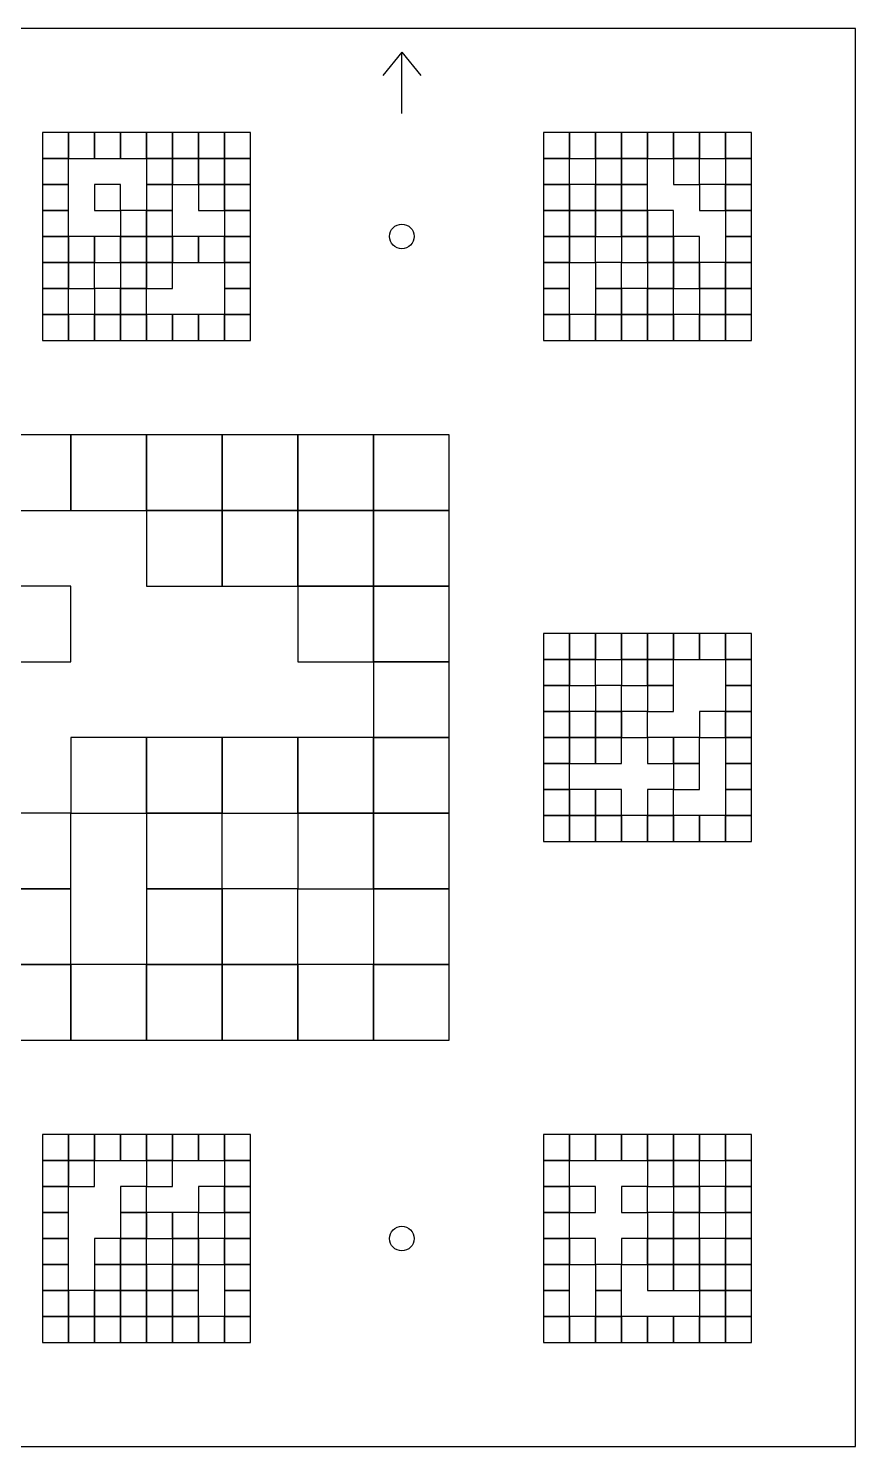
# Model space of a CAD drawing. Extents: x 0 to 1260, y 0 to 1580.
# Drawn here: x 1085 to 1260, y 0 to 300 of the extents above; entities that cross this region are included whole.
import ezdxf

# ---------------------------------------------------------------- set-up
doc = ezdxf.new("R2010")
doc.units = 0
for name, color, linetype in [('BLACK_POCKET', 7, 'CONTINUOUS'), ('CUT', 7, 'CONTINUOUS'), ('MOUNT_HOLE', 6, 'CONTINUOUS'), ('ORIENTATION', 7, 'CONTINUOUS')]:
    doc.layers.add(name, color=color, linetype=linetype)

msp = doc.modelspace()

# ---------------------------------------------------------------- linework, layer by layer
at = {"layer": 'BLACK_POCKET'}
for p, q in [((1093.5, 278), (1088, 278)), ((1088, 278), (1088, 272.5)), ((1093.5, 272.5), (1093.5, 278)), ((1099, 278), (1093.5, 278)), ((1093.5, 278), (1093.5, 272.5)), ((1099, 272.5), (1099, 278)), ((1104.5, 278), (1099, 278)), ((1099, 278), (1099, 272.5)), ((1104.5, 272.5), (1104.5, 278)), ((1110, 278), (1104.5, 278)), ((1104.5, 278), (1104.5, 272.5)), ((1110, 272.5), (1110, 278)), ((1115.5, 278), (1110, 278)), ((1110, 278), (1110, 272.5)), ((1115.5, 272.5), (1115.5, 278)), ((1121, 278), (1115.5, 278)), ((1115.5, 278), (1115.5, 272.5)), ((1121, 272.5), (1121, 278)), ((1126.5, 278), (1121, 278)), ((1121, 278), (1121, 272.5)), ((1126.5, 272.5), (1126.5, 278)), ((1132, 278), (1126.5, 278)), ((1126.5, 278), (1126.5, 272.5)), ((1132, 272.5), (1132, 278)), ((1199.5, 278), (1194, 278)), ((1194, 278), (1194, 272.5)), ((1199.5, 272.5), (1199.5, 278)), ((1205, 278), (1199.5, 278)), ((1199.5, 278), (1199.5, 272.5)), ((1205, 272.5), (1205, 278)), ((1210.5, 278), (1205, 278)), ((1205, 278), (1205, 272.5)), ((1210.5, 272.5), (1210.5, 278)), ((1216, 278), (1210.5, 278)), ((1210.5, 278), (1210.5, 272.5)), ((1216, 272.5), (1216, 278)), ((1221.5, 278), (1216, 278)), ((1216, 278), (1216, 272.5)), ((1221.5, 272.5), (1221.5, 278)), ((1227, 278), (1221.5, 278)), ((1221.5, 278), (1221.5, 272.5)), ((1227, 272.5), (1227, 278)), ((1232.5, 278), (1227, 278)), ((1227, 278), (1227, 272.5)), ((1232.5, 272.5), (1232.5, 278)), ((1238, 278), (1232.5, 278)), ((1232.5, 278), (1232.5, 272.5)), ((1238, 272.5), (1238, 278)), ((1088, 272.5), (1093.5, 272.5)), ((1093.5, 272.5), (1088, 272.5)), ((1088, 272.5), (1088, 267)), ((1093.5, 272.5), (1099, 272.5)), ((1093.5, 267), (1093.5, 272.5)), ((1099, 272.5), (1104.5, 272.5)), ((1104.5, 272.5), (1110, 272.5)), ((1110, 272.5), (1115.5, 272.5)), ((1115.5, 272.5), (1110, 272.5)), ((1110, 272.5), (1110, 267)), ((1115.5, 272.5), (1121, 272.5)), ((1115.5, 267), (1115.5, 272.5)), ((1121, 272.5), (1115.5, 272.5)), ((1115.5, 272.5), (1115.5, 267)), ((1121, 272.5), (1126.5, 272.5)), ((1121, 267), (1121, 272.5)), ((1126.5, 272.5), (1121, 272.5)), ((1121, 272.5), (1121, 267)), ((1126.5, 272.5), (1132, 272.5)), ((1126.5, 267), (1126.5, 272.5)), ((1132, 272.5), (1126.5, 272.5)), ((1126.5, 272.5), (1126.5, 267)), ((1132, 267), (1132, 272.5)), ((1194, 272.5), (1199.5, 272.5)), ((1199.5, 272.5), (1194, 272.5)), ((1194, 272.5), (1194, 267)), ((1199.5, 272.5), (1205, 272.5)), ((1199.5, 267), (1199.5, 272.5)), ((1205, 272.5), (1210.5, 272.5)), ((1210.5, 272.5), (1205, 272.5)), ((1205, 272.5), (1205, 267)), ((1210.5, 272.5), (1216, 272.5)), ((1210.5, 267), (1210.5, 272.5)), ((1216, 272.5), (1210.5, 272.5)), ((1210.5, 272.5), (1210.5, 267)), ((1216, 272.5), (1221.5, 272.5)), ((1216, 267), (1216, 272.5)), ((1221.5, 272.5), (1227, 272.5)), ((1227, 272.5), (1221.5, 272.5)), ((1221.5, 272.5), (1221.5, 267)), ((1227, 272.5), (1232.5, 272.5)), ((1227, 267), (1227, 272.5)), ((1232.5, 272.5), (1238, 272.5)), ((1238, 272.5), (1232.5, 272.5)), ((1232.5, 272.5), (1232.5, 267)), ((1238, 267), (1238, 272.5)), ((1088, 267), (1093.5, 267)), ((1093.5, 267), (1088, 267)), ((1088, 267), (1088, 261.5)), ((1093.5, 261.5), (1093.5, 267)), ((1104.5, 267), (1099, 267)), ((1099, 267), (1099, 261.5)), ((1104.5, 261.5), (1104.5, 267)), ((1110, 267), (1115.5, 267)), ((1115.5, 267), (1110, 267)), ((1110, 267), (1110, 261.5)), ((1115.5, 267), (1121, 267)), ((1115.5, 261.5), (1115.5, 267)), ((1121, 267), (1126.5, 267)), ((1126.5, 267), (1121, 267)), ((1121, 267), (1121, 261.5)), ((1126.5, 267), (1132, 267)), ((1126.5, 261.5), (1126.5, 267)), ((1132, 267), (1126.5, 267)), ((1126.5, 267), (1126.5, 261.5)), ((1132, 261.5), (1132, 267)), ((1194, 267), (1199.5, 267)), ((1199.5, 267), (1194, 267)), ((1194, 267), (1194, 261.5)), ((1199.5, 261.5), (1199.5, 267)), ((1205, 267), (1199.5, 267)), ((1199.5, 267), (1199.5, 261.5)), ((1205, 267), (1210.5, 267)), ((1205, 261.5), (1205, 267)), ((1210.5, 267), (1205, 267)), ((1205, 267), (1205, 261.5)), ((1210.5, 267), (1216, 267)), ((1210.5, 261.5), (1210.5, 267)), ((1216, 267), (1210.5, 267)), ((1210.5, 267), (1210.5, 261.5)), ((1216, 261.5), (1216, 267)), ((1221.5, 267), (1227, 267)), ((1232.5, 267), (1227, 267)), ((1227, 267), (1227, 261.5)), ((1232.5, 267), (1238, 267)), ((1232.5, 261.5), (1232.5, 267)), ((1238, 267), (1232.5, 267)), ((1232.5, 267), (1232.5, 261.5)), ((1238, 261.5), (1238, 267)), ((1088, 261.5), (1093.5, 261.5)), ((1093.5, 261.5), (1088, 261.5)), ((1088, 261.5), (1088, 256)), ((1093.5, 256), (1093.5, 261.5)), ((1099, 261.5), (1104.5, 261.5)), ((1110, 261.5), (1104.5, 261.5)), ((1104.5, 261.5), (1104.5, 256)), ((1110, 261.5), (1115.5, 261.5)), ((1110, 256), (1110, 261.5)), ((1115.5, 261.5), (1110, 261.5)), ((1110, 261.5), (1110, 256)), ((1115.5, 256), (1115.5, 261.5)), ((1121, 261.5), (1126.5, 261.5)), ((1126.5, 261.5), (1132, 261.5)), ((1132, 261.5), (1126.5, 261.5)), ((1126.5, 261.5), (1126.5, 256)), ((1132, 256), (1132, 261.5)), ((1194, 261.5), (1199.5, 261.5)), ((1199.5, 261.5), (1194, 261.5)), ((1194, 261.5), (1194, 256)), ((1199.5, 261.5), (1205, 261.5)), ((1199.5, 256), (1199.5, 261.5)), ((1205, 261.5), (1199.5, 261.5)), ((1199.5, 261.5), (1199.5, 256)), ((1205, 261.5), (1210.5, 261.5)), ((1205, 256), (1205, 261.5)), ((1210.5, 261.5), (1205, 261.5)), ((1205, 261.5), (1205, 256)), ((1210.5, 261.5), (1216, 261.5)), ((1210.5, 256), (1210.5, 261.5)), ((1216, 261.5), (1210.5, 261.5)), ((1210.5, 261.5), (1210.5, 256)), ((1216, 256), (1216, 261.5)), ((1221.5, 261.5), (1216, 261.5)), ((1216, 261.5), (1216, 256)), ((1221.5, 256), (1221.5, 261.5)), ((1227, 261.5), (1232.5, 261.5)), ((1232.5, 261.5), (1238, 261.5)), ((1238, 261.5), (1232.5, 261.5)), ((1232.5, 261.5), (1232.5, 256)), ((1238, 256), (1238, 261.5)), ((1088, 256), (1093.5, 256)), ((1093.5, 256), (1088, 256)), ((1088, 256), (1088, 250.5)), ((1093.5, 250.5), (1093.5, 256)), ((1099, 256), (1093.5, 256)), ((1093.5, 256), (1093.5, 250.5)), ((1099, 250.5), (1099, 256)), ((1104.5, 256), (1099, 256)), ((1099, 256), (1099, 250.5)), ((1104.5, 256), (1110, 256)), ((1104.5, 250.5), (1104.5, 256)), ((1110, 256), (1104.5, 256)), ((1104.5, 256), (1104.5, 250.5)), ((1110, 256), (1115.5, 256)), ((1110, 250.5), (1110, 256)), ((1115.5, 256), (1110, 256)), ((1110, 256), (1110, 250.5)), ((1115.5, 250.5), (1115.5, 256)), ((1121, 256), (1115.5, 256)), ((1115.5, 256), (1115.5, 250.5)), ((1121, 250.5), (1121, 256)), ((1126.5, 256), (1121, 256)), ((1121, 256), (1121, 250.5)), ((1126.5, 256), (1132, 256)), ((1126.5, 250.5), (1126.5, 256)), ((1132, 256), (1126.5, 256)), ((1126.5, 256), (1126.5, 250.5)), ((1132, 250.5), (1132, 256)), ((1194, 256), (1199.5, 256)), ((1199.5, 256), (1194, 256)), ((1194, 256), (1194, 250.5)), ((1199.5, 256), (1205, 256)), ((1199.5, 250.5), (1199.5, 256)), ((1205, 256), (1199.5, 256)), ((1199.5, 256), (1199.5, 250.5)), ((1205, 256), (1210.5, 256)), ((1205, 250.5), (1205, 256)), ((1210.5, 256), (1216, 256)), ((1216, 256), (1210.5, 256)), ((1210.5, 256), (1210.5, 250.5)), ((1216, 256), (1221.5, 256)), ((1216, 250.5), (1216, 256)), ((1221.5, 256), (1216, 256)), ((1216, 256), (1216, 250.5)), ((1221.5, 250.5), (1221.5, 256)), ((1227, 256), (1221.5, 256)), ((1221.5, 256), (1221.5, 250.5)), ((1227, 250.5), (1227, 256)), ((1232.5, 256), (1238, 256)), ((1238, 256), (1232.5, 256)), ((1232.5, 256), (1232.5, 250.5)), ((1238, 250.5), (1238, 256)), ((1088, 250.5), (1093.5, 250.5)), ((1093.5, 250.5), (1088, 250.5)), ((1088, 250.5), (1088, 245)), ((1093.5, 250.5), (1099, 250.5)), ((1093.5, 245), (1093.5, 250.5)), ((1099, 250.5), (1093.5, 250.5)), ((1093.5, 250.5), (1093.5, 245)), ((1099, 250.5), (1104.5, 250.5)), ((1099, 245), (1099, 250.5)), ((1104.5, 250.5), (1110, 250.5)), ((1110, 250.5), (1104.5, 250.5)), ((1104.5, 250.5), (1104.5, 245)), ((1110, 250.5), (1115.5, 250.5)), ((1110, 245), (1110, 250.5)), ((1115.5, 250.5), (1110, 250.5)), ((1110, 250.5), (1110, 245)), ((1115.5, 250.5), (1121, 250.5)), ((1115.5, 245), (1115.5, 250.5)), ((1121, 250.5), (1126.5, 250.5)), ((1126.5, 250.5), (1132, 250.5)), ((1132, 250.5), (1126.5, 250.5)), ((1126.5, 250.5), (1126.5, 245)), ((1132, 245), (1132, 250.5)), ((1194, 250.5), (1199.5, 250.5)), ((1199.5, 250.5), (1194, 250.5)), ((1194, 250.5), (1194, 245)), ((1199.5, 250.5), (1205, 250.5)), ((1199.5, 245), (1199.5, 250.5)), ((1210.5, 250.5), (1205, 250.5)), ((1205, 250.5), (1205, 245)), ((1210.5, 250.5), (1216, 250.5)), ((1210.5, 245), (1210.5, 250.5)), ((1216, 250.5), (1221.5, 250.5)), ((1221.5, 250.5), (1216, 250.5)), ((1216, 250.5), (1216, 245)), ((1221.5, 250.5), (1227, 250.5)), ((1221.5, 245), (1221.5, 250.5)), ((1227, 250.5), (1221.5, 250.5)), ((1221.5, 250.5), (1221.5, 245)), ((1227, 245), (1227, 250.5)), ((1232.5, 250.5), (1227, 250.5)), ((1227, 250.5), (1227, 245)), ((1232.5, 250.5), (1238, 250.5)), ((1232.5, 245), (1232.5, 250.5)), ((1238, 250.5), (1232.5, 250.5)), ((1232.5, 250.5), (1232.5, 245)), ((1238, 245), (1238, 250.5)), ((1088, 245), (1093.5, 245)), ((1093.5, 245), (1088, 245)), ((1088, 245), (1088, 239.5)), ((1093.5, 245), (1099, 245)), ((1093.5, 239.5), (1093.5, 245)), ((1104.5, 245), (1099, 245)), ((1099, 245), (1099, 239.5)), ((1104.5, 245), (1110, 245)), ((1104.5, 239.5), (1104.5, 245)), ((1110, 245), (1104.5, 245)), ((1104.5, 245), (1104.5, 239.5)), ((1110, 245), (1115.5, 245)), ((1110, 239.5), (1110, 245)), ((1126.5, 245), (1132, 245)), ((1132, 245), (1126.5, 245)), ((1126.5, 245), (1126.5, 239.5)), ((1132, 239.5), (1132, 245)), ((1194, 245), (1199.5, 245)), ((1199.5, 245), (1194, 245)), ((1194, 245), (1194, 239.5)), ((1199.5, 239.5), (1199.5, 245)), ((1205, 245), (1210.5, 245)), ((1210.5, 245), (1205, 245)), ((1205, 245), (1205, 239.5)), ((1210.5, 239.5), (1210.5, 245)), ((1216, 245), (1210.5, 245)), ((1210.5, 245), (1210.5, 239.5)), ((1216, 245), (1221.5, 245)), ((1216, 239.5), (1216, 245)), ((1221.5, 245), (1216, 245)), ((1216, 245), (1216, 239.5)), ((1221.5, 245), (1227, 245)), ((1221.5, 239.5), (1221.5, 245)), ((1227, 245), (1232.5, 245)), ((1232.5, 245), (1227, 245)), ((1227, 245), (1227, 239.5)), ((1232.5, 245), (1238, 245)), ((1232.5, 239.5), (1232.5, 245)), ((1238, 245), (1232.5, 245)), ((1232.5, 245), (1232.5, 239.5)), ((1238, 239.5), (1238, 245)), ((1088, 239.5), (1093.5, 239.5)), ((1093.5, 239.5), (1088, 239.5)), ((1088, 239.5), (1088, 234)), ((1093.5, 234), (1093.5, 239.5)), ((1099, 239.5), (1093.5, 239.5)), ((1093.5, 239.5), (1093.5, 234)), ((1099, 239.5), (1104.5, 239.5)), ((1099, 234), (1099, 239.5)), ((1104.5, 239.5), (1099, 239.5)), ((1099, 239.5), (1099, 234)), ((1104.5, 239.5), (1110, 239.5)), ((1104.5, 234), (1104.5, 239.5)), ((1110, 239.5), (1104.5, 239.5)), ((1104.5, 239.5), (1104.5, 234)), ((1110, 234), (1110, 239.5)), ((1115.5, 239.5), (1110, 239.5)), ((1110, 239.5), (1110, 234)), ((1115.5, 234), (1115.5, 239.5)), ((1121, 239.5), (1115.5, 239.5)), ((1115.5, 239.5), (1115.5, 234)), ((1121, 234), (1121, 239.5)), ((1126.5, 239.5), (1121, 239.5)), ((1121, 239.5), (1121, 234)), ((1126.5, 239.5), (1132, 239.5)), ((1126.5, 234), (1126.5, 239.5)), ((1132, 239.5), (1126.5, 239.5)), ((1126.5, 239.5), (1126.5, 234)), ((1132, 234), (1132, 239.5)), ((1194, 239.5), (1199.5, 239.5)), ((1199.5, 239.5), (1194, 239.5)), ((1194, 239.5), (1194, 234)), ((1199.5, 234), (1199.5, 239.5)), ((1205, 239.5), (1199.5, 239.5)), ((1199.5, 239.5), (1199.5, 234)), ((1205, 239.5), (1210.5, 239.5)), ((1205, 234), (1205, 239.5)), ((1210.5, 239.5), (1205, 239.5)), ((1205, 239.5), (1205, 234)), ((1210.5, 239.5), (1216, 239.5)), ((1210.5, 234), (1210.5, 239.5)), ((1216, 239.5), (1210.5, 239.5)), ((1210.5, 239.5), (1210.5, 234)), ((1216, 239.5), (1221.5, 239.5)), ((1216, 234), (1216, 239.5)), ((1221.5, 239.5), (1216, 239.5)), ((1216, 239.5), (1216, 234)), ((1221.5, 234), (1221.5, 239.5)), ((1227, 239.5), (1221.5, 239.5)), ((1221.5, 239.5), (1221.5, 234)), ((1227, 239.5), (1232.5, 239.5)), ((1227, 234), (1227, 239.5)), ((1232.5, 239.5), (1227, 239.5)), ((1227, 239.5), (1227, 234)), ((1232.5, 239.5), (1238, 239.5)), ((1232.5, 234), (1232.5, 239.5)), ((1238, 239.5), (1232.5, 239.5)), ((1232.5, 239.5), (1232.5, 234)), ((1238, 234), (1238, 239.5)), ((1088, 234), (1093.5, 234)), ((1093.5, 234), (1099, 234)), ((1099, 234), (1104.5, 234)), ((1104.5, 234), (1110, 234)), ((1110, 234), (1115.5, 234)), ((1115.5, 234), (1121, 234)), ((1121, 234), (1126.5, 234)), ((1126.5, 234), (1132, 234)), ((1194, 234), (1199.5, 234)), ((1199.5, 234), (1205, 234)), ((1205, 234), (1210.5, 234)), ((1210.5, 234), (1216, 234)), ((1216, 234), (1221.5, 234)), ((1221.5, 234), (1227, 234)), ((1227, 234), (1232.5, 234)), ((1232.5, 234), (1238, 234)), ((1094, 214), (1078, 214)), ((1094, 198), (1094, 214)), ((1110, 214), (1094, 214)), ((1094, 214), (1094, 198)), ((1110, 198), (1110, 214)), ((1126, 214), (1110, 214)), ((1110, 214), (1110, 198)), ((1126, 198), (1126, 214)), ((1142, 214), (1126, 214)), ((1126, 214), (1126, 198)), ((1142, 198), (1142, 214)), ((1158, 214), (1142, 214)), ((1142, 214), (1142, 198)), ((1158, 198), (1158, 214)), ((1174, 214), (1158, 214)), ((1158, 214), (1158, 198)), ((1174, 198), (1174, 214)), ((1078, 198), (1094, 198)), ((1094, 198), (1110, 198)), ((1110, 198), (1126, 198)), ((1126, 198), (1110, 198)), ((1110, 198), (1110, 182)), ((1126, 198), (1142, 198)), ((1126, 182), (1126, 198)), ((1142, 198), (1126, 198)), ((1126, 198), (1126, 182)), ((1142, 198), (1158, 198)), ((1142, 182), (1142, 198)), ((1158, 198), (1142, 198)), ((1142, 198), (1142, 182)), ((1158, 198), (1174, 198)), ((1158, 182), (1158, 198)), ((1174, 198), (1158, 198)), ((1158, 198), (1158, 182)), ((1174, 182), (1174, 198)), ((1094, 182), (1078, 182)), ((1094, 166), (1094, 182)), ((1110, 182), (1126, 182)), ((1126, 182), (1142, 182)), ((1142, 182), (1158, 182)), ((1158, 182), (1142, 182)), ((1142, 182), (1142, 166)), ((1158, 182), (1174, 182)), ((1158, 166), (1158, 182)), ((1174, 182), (1158, 182)), ((1158, 182), (1158, 166)), ((1174, 166), (1174, 182)), ((1199.5, 172), (1194, 172)), ((1194, 172), (1194, 166.5)), ((1199.5, 166.5), (1199.5, 172)), ((1205, 172), (1199.5, 172)), ((1199.5, 172), (1199.5, 166.5)), ((1205, 166.5), (1205, 172)), ((1210.5, 172), (1205, 172)), ((1205, 172), (1205, 166.5)), ((1210.5, 166.5), (1210.5, 172)), ((1216, 172), (1210.5, 172)), ((1210.5, 172), (1210.5, 166.5)), ((1216, 166.5), (1216, 172)), ((1221.5, 172), (1216, 172)), ((1216, 172), (1216, 166.5)), ((1221.5, 166.5), (1221.5, 172)), ((1227, 172), (1221.5, 172)), ((1221.5, 172), (1221.5, 166.5)), ((1227, 166.5), (1227, 172)), ((1232.5, 172), (1227, 172)), ((1227, 172), (1227, 166.5)), ((1232.5, 166.5), (1232.5, 172)), ((1238, 172), (1232.5, 172)), ((1232.5, 172), (1232.5, 166.5)), ((1238, 166.5), (1238, 172)), ((1078, 166), (1094, 166)), ((1142, 166), (1158, 166)), ((1158, 166), (1174, 166)), ((1174, 166), (1158, 166)), ((1158, 166), (1158, 150)), ((1174, 150), (1174, 166)), ((1194, 166.5), (1199.5, 166.5)), ((1199.5, 166.5), (1194, 166.5)), ((1194, 166.5), (1194, 161)), ((1199.5, 166.5), (1205, 166.5)), ((1199.5, 161), (1199.5, 166.5)), ((1205, 166.5), (1199.5, 166.5)), ((1199.5, 166.5), (1199.5, 161)), ((1205, 166.5), (1210.5, 166.5)), ((1205, 161), (1205, 166.5)), ((1210.5, 166.5), (1216, 166.5)), ((1216, 166.5), (1210.5, 166.5)), ((1210.5, 166.5), (1210.5, 161)), ((1216, 166.5), (1221.5, 166.5)), ((1216, 161), (1216, 166.5)), ((1221.5, 166.5), (1216, 166.5)), ((1216, 166.5), (1216, 161)), ((1221.5, 166.5), (1227, 166.5)), ((1221.5, 161), (1221.5, 166.5)), ((1227, 166.5), (1232.5, 166.5)), ((1232.5, 166.5), (1238, 166.5)), ((1238, 166.5), (1232.5, 166.5)), ((1232.5, 166.5), (1232.5, 161)), ((1238, 161), (1238, 166.5)), ((1194, 161), (1199.5, 161)), ((1199.5, 161), (1194, 161)), ((1194, 161), (1194, 155.5)), ((1199.5, 161), (1205, 161)), ((1199.5, 155.5), (1199.5, 161)), ((1210.5, 161), (1205, 161)), ((1205, 161), (1205, 155.5)), ((1210.5, 161), (1216, 161)), ((1210.5, 155.5), (1210.5, 161)), ((1216, 161), (1221.5, 161)), ((1221.5, 161), (1216, 161)), ((1216, 161), (1216, 155.5)), ((1221.5, 155.5), (1221.5, 161)), ((1232.5, 161), (1238, 161)), ((1238, 161), (1232.5, 161)), ((1232.5, 161), (1232.5, 155.5)), ((1238, 155.5), (1238, 161)), ((1194, 155.5), (1199.5, 155.5)), ((1199.5, 155.5), (1194, 155.5)), ((1194, 155.5), (1194, 150)), ((1199.5, 150), (1199.5, 155.5)), ((1205, 155.5), (1199.5, 155.5)), ((1199.5, 155.5), (1199.5, 150)), ((1205, 155.5), (1210.5, 155.5)), ((1205, 150), (1205, 155.5)), ((1210.5, 155.5), (1205, 155.5)), ((1205, 155.5), (1205, 150)), ((1210.5, 150), (1210.5, 155.5)), ((1216, 155.5), (1210.5, 155.5)), ((1210.5, 155.5), (1210.5, 150)), ((1216, 155.5), (1221.5, 155.5)), ((1216, 150), (1216, 155.5)), ((1232.5, 155.5), (1227, 155.5)), ((1227, 155.5), (1227, 150)), ((1232.5, 155.5), (1238, 155.5)), ((1232.5, 150), (1232.5, 155.5)), ((1238, 155.5), (1232.5, 155.5)), ((1232.5, 155.5), (1232.5, 150)), ((1238, 150), (1238, 155.5)), ((1110, 150), (1094, 150)), ((1094, 150), (1094, 134)), ((1110, 134), (1110, 150)), ((1126, 150), (1110, 150)), ((1110, 150), (1110, 134)), ((1126, 134), (1126, 150)), ((1142, 150), (1126, 150)), ((1126, 150), (1126, 134)), ((1142, 134), (1142, 150)), ((1158, 150), (1142, 150)), ((1142, 150), (1142, 134)), ((1158, 150), (1174, 150)), ((1158, 134), (1158, 150)), ((1174, 150), (1158, 150)), ((1158, 150), (1158, 134)), ((1174, 134), (1174, 150)), ((1194, 150), (1199.5, 150)), ((1199.5, 150), (1194, 150)), ((1194, 150), (1194, 144.5)), ((1199.5, 150), (1205, 150)), ((1199.5, 144.5), (1199.5, 150)), ((1205, 150), (1199.5, 150)), ((1199.5, 150), (1199.5, 144.5)), ((1205, 150), (1210.5, 150)), ((1205, 144.5), (1205, 150)), ((1210.5, 150), (1205, 150)), ((1205, 150), (1205, 144.5)), ((1210.5, 150), (1216, 150)), ((1210.5, 144.5), (1210.5, 150)), ((1221.5, 150), (1216, 150)), ((1216, 150), (1216, 144.5)), ((1221.5, 144.5), (1221.5, 150)), ((1227, 150), (1221.5, 150)), ((1221.5, 150), (1221.5, 144.5)), ((1227, 150), (1232.5, 150)), ((1227, 144.5), (1227, 150)), ((1232.5, 150), (1238, 150)), ((1238, 150), (1232.5, 150)), ((1232.5, 150), (1232.5, 144.5)), ((1238, 144.5), (1238, 150)), ((1194, 144.5), (1199.5, 144.5)), ((1199.5, 144.5), (1194, 144.5)), ((1194, 144.5), (1194, 139)), ((1199.5, 144.5), (1205, 144.5)), ((1199.5, 139), (1199.5, 144.5)), ((1205, 144.5), (1210.5, 144.5)), ((1216, 144.5), (1221.5, 144.5)), ((1221.5, 144.5), (1227, 144.5)), ((1227, 144.5), (1221.5, 144.5)), ((1221.5, 144.5), (1221.5, 139)), ((1227, 139), (1227, 144.5)), ((1232.5, 144.5), (1238, 144.5)), ((1238, 144.5), (1232.5, 144.5)), ((1232.5, 144.5), (1232.5, 139)), ((1238, 139), (1238, 144.5)), ((1194, 139), (1199.5, 139)), ((1199.5, 139), (1194, 139)), ((1194, 139), (1194, 133.5)), ((1199.5, 133.5), (1199.5, 139)), ((1205, 139), (1199.5, 139)), ((1199.5, 139), (1199.5, 133.5)), ((1205, 133.5), (1205, 139)), ((1210.5, 139), (1205, 139)), ((1205, 139), (1205, 133.5)), ((1210.5, 133.5), (1210.5, 139)), ((1221.5, 139), (1216, 139)), ((1216, 139), (1216, 133.5)), ((1221.5, 139), (1227, 139)), ((1221.5, 133.5), (1221.5, 139)), ((1232.5, 139), (1238, 139)), ((1238, 139), (1232.5, 139)), ((1232.5, 139), (1232.5, 133.5)), ((1238, 133.5), (1238, 139)), ((1094, 134), (1078, 134)), ((1094, 134), (1110, 134)), ((1094, 118), (1094, 134)), ((1110, 134), (1126, 134)), ((1126, 134), (1110, 134)), ((1110, 134), (1110, 118)), ((1126, 134), (1142, 134)), ((1126, 118), (1126, 134)), ((1142, 134), (1158, 134)), ((1158, 134), (1142, 134)), ((1142, 134), (1142, 118)), ((1158, 134), (1174, 134)), ((1158, 118), (1158, 134)), ((1174, 134), (1158, 134)), ((1158, 134), (1158, 118)), ((1174, 118), (1174, 134)), ((1194, 133.5), (1199.5, 133.5)), ((1199.5, 133.5), (1194, 133.5)), ((1194, 133.5), (1194, 128)), ((1199.5, 133.5), (1205, 133.5)), ((1199.5, 128), (1199.5, 133.5)), ((1205, 133.5), (1199.5, 133.5)), ((1199.5, 133.5), (1199.5, 128)), ((1205, 133.5), (1210.5, 133.5)), ((1205, 128), (1205, 133.5)), ((1210.5, 133.5), (1205, 133.5)), ((1205, 133.5), (1205, 128)), ((1210.5, 128), (1210.5, 133.5)), ((1216, 133.5), (1210.5, 133.5)), ((1210.5, 133.5), (1210.5, 128)), ((1216, 133.5), (1221.5, 133.5)), ((1216, 128), (1216, 133.5)), ((1221.5, 133.5), (1216, 133.5)), ((1216, 133.5), (1216, 128)), ((1221.5, 128), (1221.5, 133.5)), ((1227, 133.5), (1221.5, 133.5)), ((1221.5, 133.5), (1221.5, 128)), ((1227, 128), (1227, 133.5)), ((1232.5, 133.5), (1227, 133.5)), ((1227, 133.5), (1227, 128)), ((1232.5, 133.5), (1238, 133.5)), ((1232.5, 128), (1232.5, 133.5)), ((1238, 133.5), (1232.5, 133.5)), ((1232.5, 133.5), (1232.5, 128)), ((1238, 128), (1238, 133.5)), ((1194, 128), (1199.5, 128)), ((1199.5, 128), (1205, 128)), ((1205, 128), (1210.5, 128)), ((1210.5, 128), (1216, 128)), ((1216, 128), (1221.5, 128)), ((1221.5, 128), (1227, 128)), ((1227, 128), (1232.5, 128)), ((1232.5, 128), (1238, 128)), ((1078, 118), (1094, 118)), ((1094, 118), (1078, 118)), ((1094, 102), (1094, 118)), ((1110, 118), (1126, 118)), ((1126, 118), (1110, 118)), ((1110, 118), (1110, 102)), ((1126, 102), (1126, 118)), ((1142, 118), (1126, 118)), ((1126, 118), (1126, 102)), ((1142, 118), (1158, 118)), ((1142, 102), (1142, 118)), ((1158, 118), (1174, 118)), ((1174, 118), (1158, 118)), ((1158, 118), (1158, 102)), ((1174, 102), (1174, 118)), ((1078, 102), (1094, 102)), ((1094, 102), (1078, 102)), ((1094, 86), (1094, 102)), ((1110, 102), (1094, 102)), ((1094, 102), (1094, 86)), ((1110, 102), (1126, 102)), ((1110, 86), (1110, 102)), ((1126, 102), (1110, 102)), ((1110, 102), (1110, 86)), ((1126, 102), (1142, 102)), ((1126, 86), (1126, 102)), ((1142, 102), (1126, 102)), ((1126, 102), (1126, 86)), ((1142, 86), (1142, 102)), ((1158, 102), (1142, 102)), ((1142, 102), (1142, 86)), ((1158, 102), (1174, 102)), ((1158, 86), (1158, 102)), ((1174, 102), (1158, 102)), ((1158, 102), (1158, 86)), ((1174, 86), (1174, 102)), ((1078, 86), (1094, 86)), ((1094, 86), (1110, 86)), ((1110, 86), (1126, 86)), ((1126, 86), (1142, 86)), ((1142, 86), (1158, 86)), ((1158, 86), (1174, 86)), ((1093.5, 66), (1088, 66)), ((1088, 66), (1088, 60.5)), ((1093.5, 60.5), (1093.5, 66)), ((1099, 66), (1093.5, 66)), ((1093.5, 66), (1093.5, 60.5)), ((1099, 60.5), (1099, 66)), ((1104.5, 66), (1099, 66)), ((1099, 66), (1099, 60.5)), ((1104.5, 60.5), (1104.5, 66)), ((1110, 66), (1104.5, 66)), ((1104.5, 66), (1104.5, 60.5)), ((1110, 60.5), (1110, 66)), ((1115.5, 66), (1110, 66)), ((1110, 66), (1110, 60.5)), ((1115.5, 60.5), (1115.5, 66)), ((1121, 66), (1115.5, 66)), ((1115.5, 66), (1115.5, 60.5)), ((1121, 60.5), (1121, 66)), ((1126.5, 66), (1121, 66)), ((1121, 66), (1121, 60.5)), ((1126.5, 60.5), (1126.5, 66)), ((1132, 66), (1126.5, 66)), ((1126.5, 66), (1126.5, 60.5)), ((1132, 60.5), (1132, 66)), ((1199.5, 66), (1194, 66)), ((1194, 66), (1194, 60.5)), ((1199.5, 60.5), (1199.5, 66)), ((1205, 66), (1199.5, 66)), ((1199.5, 66), (1199.5, 60.5)), ((1205, 60.5), (1205, 66)), ((1210.5, 66), (1205, 66)), ((1205, 66), (1205, 60.5)), ((1210.5, 60.5), (1210.5, 66)), ((1216, 66), (1210.5, 66)), ((1210.5, 66), (1210.5, 60.5)), ((1216, 60.5), (1216, 66)), ((1221.5, 66), (1216, 66)), ((1216, 66), (1216, 60.5)), ((1221.5, 60.5), (1221.5, 66)), ((1227, 66), (1221.5, 66)), ((1221.5, 66), (1221.5, 60.5)), ((1227, 60.5), (1227, 66)), ((1232.5, 66), (1227, 66)), ((1227, 66), (1227, 60.5)), ((1232.5, 60.5), (1232.5, 66)), ((1238, 66), (1232.5, 66)), ((1232.5, 66), (1232.5, 60.5)), ((1238, 60.5), (1238, 66)), ((1088, 60.5), (1093.5, 60.5)), ((1093.5, 60.5), (1088, 60.5)), ((1088, 60.5), (1088, 55)), ((1093.5, 60.5), (1099, 60.5)), ((1093.5, 55), (1093.5, 60.5)), ((1099, 60.5), (1093.5, 60.5)), ((1093.5, 60.5), (1093.5, 55)), ((1099, 60.5), (1104.5, 60.5)), ((1099, 55), (1099, 60.5)), ((1104.5, 60.5), (1110, 60.5)), ((1110, 60.5), (1115.5, 60.5)), ((1115.5, 60.5), (1110, 60.5)), ((1110, 60.5), (1110, 55)), ((1115.5, 60.5), (1121, 60.5)), ((1115.5, 55), (1115.5, 60.5)), ((1121, 60.5), (1126.5, 60.5)), ((1126.5, 60.5), (1132, 60.5)), ((1132, 60.5), (1126.5, 60.5)), ((1126.5, 60.5), (1126.5, 55)), ((1132, 55), (1132, 60.5)), ((1194, 60.5), (1199.5, 60.5)), ((1199.5, 60.5), (1194, 60.5)), ((1194, 60.5), (1194, 55)), ((1199.5, 60.5), (1205, 60.5)), ((1199.5, 55), (1199.5, 60.5)), ((1205, 60.5), (1210.5, 60.5)), ((1210.5, 60.5), (1216, 60.5)), ((1216, 60.5), (1221.5, 60.5)), ((1221.5, 60.5), (1216, 60.5)), ((1216, 60.5), (1216, 55)), ((1221.5, 60.5), (1227, 60.5)), ((1221.5, 55), (1221.5, 60.5)), ((1227, 60.5), (1221.5, 60.5)), ((1221.5, 60.5), (1221.5, 55)), ((1227, 60.5), (1232.5, 60.5)), ((1227, 55), (1227, 60.5)), ((1232.5, 60.5), (1238, 60.5)), ((1238, 60.5), (1232.5, 60.5)), ((1232.5, 60.5), (1232.5, 55)), ((1238, 55), (1238, 60.5)), ((1088, 55), (1093.5, 55)), ((1093.5, 55), (1088, 55)), ((1088, 55), (1088, 49.5)), ((1093.5, 55), (1099, 55)), ((1093.5, 49.5), (1093.5, 55)), ((1110, 55), (1104.5, 55)), ((1104.5, 55), (1104.5, 49.5)), ((1110, 55), (1115.5, 55)), ((1110, 49.5), (1110, 55)), ((1126.5, 55), (1121, 55)), ((1121, 55), (1121, 49.5)), ((1126.5, 55), (1132, 55)), ((1126.5, 49.5), (1126.5, 55)), ((1132, 55), (1126.5, 55)), ((1126.5, 55), (1126.5, 49.5)), ((1132, 49.5), (1132, 55)), ((1194, 55), (1199.5, 55)), ((1199.5, 55), (1194, 55)), ((1194, 55), (1194, 49.5)), ((1199.5, 49.5), (1199.5, 55)), ((1205, 55), (1199.5, 55)), ((1199.5, 55), (1199.5, 49.5)), ((1205, 49.5), (1205, 55)), ((1216, 55), (1210.5, 55)), ((1210.5, 55), (1210.5, 49.5)), ((1216, 55), (1221.5, 55)), ((1216, 49.5), (1216, 55)), ((1221.5, 55), (1227, 55)), ((1227, 55), (1221.5, 55)), ((1221.5, 55), (1221.5, 49.5)), ((1227, 49.5), (1227, 55)), ((1232.5, 55), (1227, 55)), ((1227, 55), (1227, 49.5)), ((1232.5, 55), (1238, 55)), ((1232.5, 49.5), (1232.5, 55)), ((1238, 55), (1232.5, 55)), ((1232.5, 55), (1232.5, 49.5)), ((1238, 49.5), (1238, 55)), ((1088, 49.5), (1093.5, 49.5)), ((1093.5, 49.5), (1088, 49.5)), ((1088, 49.5), (1088, 44)), ((1093.5, 44), (1093.5, 49.5)), ((1104.5, 49.5), (1110, 49.5)), ((1110, 49.5), (1104.5, 49.5)), ((1104.5, 49.5), (1104.5, 44)), ((1110, 44), (1110, 49.5)), ((1115.5, 49.5), (1110, 49.5)), ((1110, 49.5), (1110, 44)), ((1115.5, 44), (1115.5, 49.5)), ((1121, 49.5), (1115.5, 49.5)), ((1115.5, 49.5), (1115.5, 44)), ((1121, 49.5), (1126.5, 49.5)), ((1121, 44), (1121, 49.5)), ((1126.5, 49.5), (1132, 49.5)), ((1132, 49.5), (1126.5, 49.5)), ((1126.5, 49.5), (1126.5, 44)), ((1132, 44), (1132, 49.5)), ((1194, 49.5), (1199.5, 49.5)), ((1199.5, 49.5), (1194, 49.5)), ((1194, 49.5), (1194, 44)), ((1199.5, 49.5), (1205, 49.5)), ((1199.5, 44), (1199.5, 49.5)), ((1210.5, 49.5), (1216, 49.5)), ((1221.5, 49.5), (1216, 49.5)), ((1216, 49.5), (1216, 44)), ((1221.5, 49.5), (1227, 49.5)), ((1221.5, 44), (1221.5, 49.5)), ((1227, 49.5), (1221.5, 49.5)), ((1221.5, 49.5), (1221.5, 44)), ((1227, 49.5), (1232.5, 49.5)), ((1227, 44), (1227, 49.5)), ((1232.5, 49.5), (1238, 49.5)), ((1238, 49.5), (1232.5, 49.5)), ((1232.5, 49.5), (1232.5, 44)), ((1238, 44), (1238, 49.5)), ((1088, 44), (1093.5, 44)), ((1093.5, 44), (1088, 44)), ((1088, 44), (1088, 38.5)), ((1093.5, 38.5), (1093.5, 44)), ((1104.5, 44), (1099, 44)), ((1099, 44), (1099, 38.5)), ((1104.5, 44), (1110, 44)), ((1104.5, 38.5), (1104.5, 44)), ((1110, 44), (1104.5, 44)), ((1104.5, 44), (1104.5, 38.5)), ((1110, 44), (1115.5, 44)), ((1110, 38.5), (1110, 44)), ((1115.5, 44), (1121, 44)), ((1121, 44), (1115.5, 44)), ((1115.5, 44), (1115.5, 38.5)), ((1121, 38.5), (1121, 44)), ((1126.5, 44), (1121, 44)), ((1121, 44), (1121, 38.5)), ((1126.5, 44), (1132, 44)), ((1126.5, 38.5), (1126.5, 44)), ((1132, 44), (1126.5, 44)), ((1126.5, 44), (1126.5, 38.5)), ((1132, 38.5), (1132, 44)), ((1194, 44), (1199.5, 44)), ((1199.5, 44), (1194, 44)), ((1194, 44), (1194, 38.5)), ((1199.5, 38.5), (1199.5, 44)), ((1205, 44), (1199.5, 44)), ((1199.5, 44), (1199.5, 38.5)), ((1205, 38.5), (1205, 44)), ((1216, 44), (1210.5, 44)), ((1210.5, 44), (1210.5, 38.5)), ((1216, 44), (1221.5, 44)), ((1216, 38.5), (1216, 44)), ((1221.5, 44), (1216, 44)), ((1216, 44), (1216, 38.5)), ((1221.5, 44), (1227, 44)), ((1221.5, 38.5), (1221.5, 44)), ((1227, 44), (1221.5, 44)), ((1221.5, 44), (1221.5, 38.5)), ((1227, 38.5), (1227, 44)), ((1232.5, 44), (1227, 44)), ((1227, 44), (1227, 38.5)), ((1232.5, 44), (1238, 44)), ((1232.5, 38.5), (1232.5, 44)), ((1238, 44), (1232.5, 44)), ((1232.5, 44), (1232.5, 38.5)), ((1238, 38.5), (1238, 44)), ((1088, 38.5), (1093.5, 38.5)), ((1093.5, 38.5), (1088, 38.5)), ((1088, 38.5), (1088, 33)), ((1093.5, 33), (1093.5, 38.5)), ((1099, 38.5), (1104.5, 38.5)), ((1104.5, 38.5), (1099, 38.5)), ((1099, 38.5), (1099, 33)), ((1104.5, 38.5), (1110, 38.5)), ((1104.5, 33), (1104.5, 38.5)), ((1110, 38.5), (1104.5, 38.5)), ((1104.5, 38.5), (1104.5, 33)), ((1110, 33), (1110, 38.5)), ((1115.5, 38.5), (1110, 38.5)), ((1110, 38.5), (1110, 33)), ((1115.5, 38.5), (1121, 38.5)), ((1115.5, 33), (1115.5, 38.5)), ((1121, 38.5), (1115.5, 38.5)), ((1115.5, 38.5), (1115.5, 33)), ((1121, 38.5), (1126.5, 38.5)), ((1121, 33), (1121, 38.5)), ((1126.5, 38.5), (1132, 38.5)), ((1132, 38.5), (1126.5, 38.5)), ((1126.5, 38.5), (1126.5, 33)), ((1132, 33), (1132, 38.5)), ((1194, 38.5), (1199.5, 38.5)), ((1199.5, 38.5), (1194, 38.5)), ((1194, 38.5), (1194, 33)), ((1199.5, 38.5), (1205, 38.5)), ((1199.5, 33), (1199.5, 38.5)), ((1210.5, 38.5), (1205, 38.5)), ((1205, 38.5), (1205, 33)), ((1210.5, 38.5), (1216, 38.5)), ((1210.5, 33), (1210.5, 38.5)), ((1216, 38.5), (1221.5, 38.5)), ((1221.5, 38.5), (1216, 38.5)), ((1216, 38.5), (1216, 33)), ((1221.5, 38.5), (1227, 38.5)), ((1221.5, 33), (1221.5, 38.5)), ((1227, 38.5), (1221.5, 38.5)), ((1221.5, 38.5), (1221.5, 33)), ((1227, 38.5), (1232.5, 38.5)), ((1227, 33), (1227, 38.5)), ((1232.5, 38.5), (1227, 38.5)), ((1227, 38.5), (1227, 33)), ((1232.5, 38.5), (1238, 38.5)), ((1232.5, 33), (1232.5, 38.5)), ((1238, 38.5), (1232.5, 38.5)), ((1232.5, 38.5), (1232.5, 33)), ((1238, 33), (1238, 38.5)), ((1088, 33), (1093.5, 33)), ((1093.5, 33), (1088, 33)), ((1088, 33), (1088, 27.5)), ((1093.5, 27.5), (1093.5, 33)), ((1099, 33), (1093.5, 33)), ((1093.5, 33), (1093.5, 27.5)), ((1099, 33), (1104.5, 33)), ((1099, 27.5), (1099, 33)), ((1104.5, 33), (1099, 33)), ((1099, 33), (1099, 27.5)), ((1104.5, 33), (1110, 33)), ((1104.5, 27.5), (1104.5, 33)), ((1110, 33), (1104.5, 33)), ((1104.5, 33), (1104.5, 27.5)), ((1110, 33), (1115.5, 33)), ((1110, 27.5), (1110, 33)), ((1115.5, 33), (1110, 33)), ((1110, 33), (1110, 27.5)), ((1115.5, 33), (1121, 33)), ((1115.5, 27.5), (1115.5, 33)), ((1121, 33), (1115.5, 33)), ((1115.5, 33), (1115.5, 27.5)), ((1121, 27.5), (1121, 33)), ((1126.5, 33), (1132, 33)), ((1132, 33), (1126.5, 33)), ((1126.5, 33), (1126.5, 27.5)), ((1132, 27.5), (1132, 33)), ((1194, 33), (1199.5, 33)), ((1199.5, 33), (1194, 33)), ((1194, 33), (1194, 27.5)), ((1199.5, 27.5), (1199.5, 33)), ((1205, 33), (1210.5, 33)), ((1210.5, 33), (1205, 33)), ((1205, 33), (1205, 27.5)), ((1210.5, 27.5), (1210.5, 33)), ((1216, 33), (1221.5, 33)), ((1221.5, 33), (1227, 33)), ((1227, 33), (1232.5, 33)), ((1232.5, 33), (1227, 33)), ((1227, 33), (1227, 27.5)), ((1232.5, 33), (1238, 33)), ((1232.5, 27.5), (1232.5, 33)), ((1238, 33), (1232.5, 33)), ((1232.5, 33), (1232.5, 27.5)), ((1238, 27.5), (1238, 33)), ((1088, 27.5), (1093.5, 27.5)), ((1093.5, 27.5), (1088, 27.5)), ((1088, 27.5), (1088, 22)), ((1093.5, 27.5), (1099, 27.5)), ((1093.5, 22), (1093.5, 27.5)), ((1099, 27.5), (1093.5, 27.5)), ((1093.5, 27.5), (1093.5, 22)), ((1099, 27.5), (1104.5, 27.5)), ((1099, 22), (1099, 27.5)), ((1104.5, 27.5), (1099, 27.5)), ((1099, 27.5), (1099, 22)), ((1104.5, 27.5), (1110, 27.5)), ((1104.5, 22), (1104.5, 27.5)), ((1110, 27.5), (1104.5, 27.5)), ((1104.5, 27.5), (1104.5, 22)), ((1110, 27.5), (1115.5, 27.5)), ((1110, 22), (1110, 27.5)), ((1115.5, 27.5), (1110, 27.5)), ((1110, 27.5), (1110, 22)), ((1115.5, 27.5), (1121, 27.5)), ((1115.5, 22), (1115.5, 27.5)), ((1121, 27.5), (1115.5, 27.5)), ((1115.5, 27.5), (1115.5, 22)), ((1121, 22), (1121, 27.5)), ((1126.5, 27.5), (1121, 27.5)), ((1121, 27.5), (1121, 22)), ((1126.5, 27.5), (1132, 27.5)), ((1126.5, 22), (1126.5, 27.5)), ((1132, 27.5), (1126.5, 27.5)), ((1126.5, 27.5), (1126.5, 22)), ((1132, 22), (1132, 27.5)), ((1194, 27.5), (1199.5, 27.5)), ((1199.5, 27.5), (1194, 27.5)), ((1194, 27.5), (1194, 22)), ((1199.5, 22), (1199.5, 27.5)), ((1205, 27.5), (1199.5, 27.5)), ((1199.5, 27.5), (1199.5, 22)), ((1205, 27.5), (1210.5, 27.5)), ((1205, 22), (1205, 27.5)), ((1210.5, 27.5), (1205, 27.5)), ((1205, 27.5), (1205, 22)), ((1210.5, 22), (1210.5, 27.5)), ((1216, 27.5), (1210.5, 27.5)), ((1210.5, 27.5), (1210.5, 22)), ((1216, 22), (1216, 27.5)), ((1221.5, 27.5), (1216, 27.5)), ((1216, 27.5), (1216, 22)), ((1221.5, 22), (1221.5, 27.5)), ((1227, 27.5), (1221.5, 27.5)), ((1221.5, 27.5), (1221.5, 22)), ((1227, 27.5), (1232.5, 27.5)), ((1227, 22), (1227, 27.5)), ((1232.5, 27.5), (1227, 27.5)), ((1227, 27.5), (1227, 22)), ((1232.5, 27.5), (1238, 27.5)), ((1232.5, 22), (1232.5, 27.5)), ((1238, 27.5), (1232.5, 27.5)), ((1232.5, 27.5), (1232.5, 22)), ((1238, 22), (1238, 27.5)), ((1088, 22), (1093.5, 22)), ((1093.5, 22), (1099, 22)), ((1099, 22), (1104.5, 22)), ((1104.5, 22), (1110, 22)), ((1110, 22), (1115.5, 22)), ((1115.5, 22), (1121, 22)), ((1121, 22), (1126.5, 22)), ((1126.5, 22), (1132, 22)), ((1194, 22), (1199.5, 22)), ((1199.5, 22), (1205, 22)), ((1205, 22), (1210.5, 22)), ((1210.5, 22), (1216, 22)), ((1216, 22), (1221.5, 22)), ((1221.5, 22), (1227, 22)), ((1227, 22), (1232.5, 22)), ((1232.5, 22), (1238, 22))]:
    msp.add_line(p, q, dxfattribs=at)
at = {"layer": 'CUT'}
for p, q in [((1260, 300), (960, 300)), ((1260, 0), (1260, 300)), ((960, 0), (1260, 0))]:
    msp.add_line(p, q, dxfattribs=at)
at = {"layer": 'MOUNT_HOLE'}
for centre in [(1164, 256), (1164, 44)]:
    msp.add_circle(centre, 2.6, dxfattribs=at)
at = {"layer": 'ORIENTATION'}
for p, q in [((1164, 295), (1160, 290)), ((1164, 282), (1164, 295)), ((1164, 295), (1168, 290))]:
    msp.add_line(p, q, dxfattribs=at)

doc.saveas('drawing.dxf')
